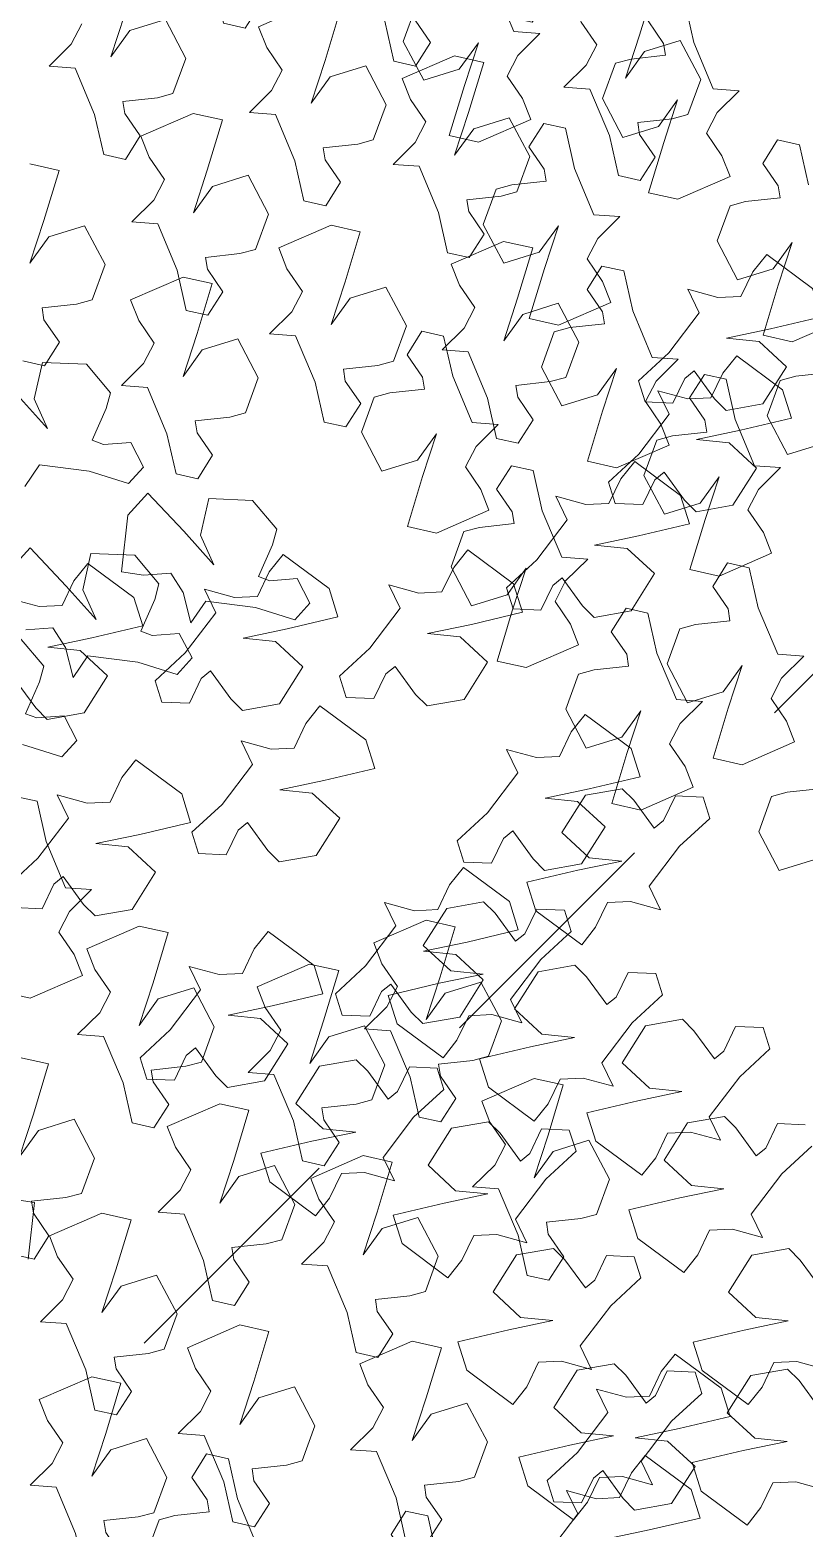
# Model space of a CAD drawing. Header units: metres. Extents: x 14 to 11050, y -346 to 476.
# Drawn here: x 211.704 to 212.095, y -217.295 to -216.539 of the extents above; entities that cross this region are included whole.
import ezdxf

# ---------------------------------------------------------------- set-up
doc = ezdxf.new("R2010")
doc.units = ezdxf.units.M
doc.linetypes.add('0', pattern=[0])
doc.linetypes.add('HIDDEN2', pattern=[0.1875, 0.125, -0.0625])
doc.layers.get('0').update_dxf_attribs({"color": 250, "linetype": '0', "lineweight": 20})
doc.layers.add('ARBOLES', color=86, linetype='Continuous', lineweight=0)
doc.layers.add('baños', color=140, linetype='Continuous', lineweight=0)
doc.layers.add('REVESTIMIENTO EXTERIOR', color=7, linetype='Continuous', lineweight=5, true_color=0xffdebd)
doc.layers.add('Techos 1', color=7, linetype='HIDDEN2', lineweight=9, true_color=0x42391a)
doc.styles.get("Standard").update_dxf_attribs({"font": 'arial.ttf', "height": 0.1875})

# ---------------------------------------------------------------- blocks, each defined once
blk = doc.blocks.new('PL BASE 2N NASAS 09')
at = {"layer": 'Techos 1'}
blk.add_line((160.04755, -26.11173), (163.94755, -22.21177), dxfattribs=at)
at = {"layer": 'baños', "linetype": 'Continuous', "flags": 8}
for tag, p in [('MODELNUMBER', (167.1329, -5.63062, 0)), ('TRADENAME', (167.1329, -5.63066, 0)), ('PRODUCT', (167.1329, -5.6307, 0)), ('MATERIAL', (167.1329, -5.63074, 0)), ('MODELNUMBER', (168.30765, -5.63062, 0)), ('TRADENAME', (168.30765, -5.63066, 0)), ('PRODUCT', (168.30765, -5.6307, 0)), ('MATERIAL', (168.30765, -5.63074, 0))]:
    blk.add_attdef(tag, p, '', height=0.0000254, rotation=180.00008, dxfattribs=at)
at = {"layer": 'baños', "linetype": 'Continuous'}
for tag, p, rotation in [('MODELNUMBER', (169.24282, -19.70647), 180.00008), ('TRADENAME', (169.24278, -19.70642), 180.00008), ('MATERIAL', (169.24301, -19.70634), 180.00008), ('PRODUCT', (169.243, -19.70638), 180.00008), ('MODELNUMBER', (169.95239, -19.70647), 179.99992), ('TRADENAME', (169.95239, -19.70642), 179.99992), ('MATERIAL', (169.95239, -19.70634), 179.99992), ('PRODUCT', (169.95239, -19.70638), 179.99992)]:
    blk.add_attdef(tag, p, '', height=0.0000254, rotation=rotation, dxfattribs=at)
blk = doc.blocks.new('TREES')
at = {"layer": 'ARBOLES', "color": 252, "true_color": 0x8da178}
for p, q in [((0.05074, 0.16779), (0.0432, 0.16738)), ((0.05533, 0.16326), (0.05074, 0.16779)), ((0.0432, 0.16738), (0.04237, 0.16102)), ((0.05486, 0.1605), (0.05533, 0.16326)), ((0.04514, 0.15615), (0.03947, 0.16139)), ((0.04237, 0.16102), (0.04514, 0.15615)), ((0.05297, 0.15485), (0.05486, 0.1605)), ((0.05497, 0.1543), (0.05297, 0.15485)), ((0.0596, 0.1551), (0.05497, 0.1543)), ((0.0622, 0.1511), (0.0596, 0.1551)), ((0.04215, 0.14586), (0.04432, 0.14978)), ((0.04432, 0.14978), (0.05296, 0.1495)), ((0.05296, 0.1495), (0.05988, 0.14804)), ((0.05988, 0.14804), (0.0622, 0.1511)), ((0.0814, 0.14715), (0.07386, 0.14674)), ((0.08599, 0.14262), (0.0814, 0.14715)), ((0.06337, 0.1467), (0.06028, 0.14261)), ((0.07013, 0.14075), (0.06337, 0.1467)), ((0.07386, 0.14674), (0.07304, 0.14037)), ((0.06028, 0.14261), (0.06008, 0.13278)), ((0.08553, 0.13986), (0.08599, 0.14262)), ((0.07581, 0.13551), (0.07013, 0.14075)), ((0.07304, 0.14037), (0.07581, 0.13551)), ((0.08364, 0.13421), (0.08553, 0.13986)), ((0.04409, 0.13543), (0.04099, 0.13135)), ((0.05085, 0.12948), (0.04409, 0.13543)), ((0.05458, 0.13547), (0.05376, 0.12911)), ((0.06212, 0.13588), (0.05458, 0.13547)), ((0.06671, 0.13135), (0.06212, 0.13588)), ((0.08564, 0.13366), (0.08364, 0.13421)), ((0.09027, 0.13446), (0.08564, 0.13366)), ((0.09286, 0.13046), (0.09027, 0.13446)), ((-0.10965, 0.13172), (-0.11306, 0.12498)), ((-0.10343, 0.13343), (-0.10965, 0.13172)), ((-0.10127, 0.13165), (-0.10343, 0.13343)), ((-0.09732, 0.12719), (-0.10127, 0.13165)), ((-0.09422, 0.13305), (-0.09584, 0.12864)), ((-0.08946, 0.1333), (-0.09422, 0.13305)), ((-0.08797, 0.12976), (-0.08946, 0.1333)), ((0.06008, 0.13278), (0.06392, 0.13257)), ((0.06392, 0.13257), (0.06855, 0.13337)), ((0.06855, 0.13337), (0.07099, 0.13024)), ((-0.0927, 0.1245), (-0.08797, 0.12976)), ((0.05652, 0.12424), (0.05085, 0.12948)), ((0.05376, 0.12911), (0.05652, 0.12424)), ((0.06624, 0.12859), (0.06671, 0.13135)), ((0.07099, 0.13024), (0.07282, 0.12521)), ((0.07282, 0.12521), (0.07499, 0.12914)), ((0.07499, 0.12914), (0.08363, 0.12886)), ((0.08363, 0.12886), (0.09055, 0.1274)), ((0.09055, 0.1274), (0.09286, 0.13046)), ((-0.09584, 0.12864), (-0.09732, 0.12719)), ((0.06436, 0.12294), (0.06624, 0.12859)), ((-0.11306, 0.12498), (-0.10796, 0.12109)), ((-0.09726, 0.11716), (-0.0927, 0.1245)), ((-0.10796, 0.12109), (-0.10236, 0.12105)), ((0.04463, 0.1213), (0.04926, 0.1221)), ((0.04926, 0.1221), (0.0517, 0.11897)), ((0.06636, 0.12239), (0.06436, 0.12294)), ((0.07098, 0.12319), (0.06636, 0.12239)), ((0.07358, 0.11919), (0.07098, 0.12319)), ((-0.10974, 0.11876), (-0.11827, 0.11588)), ((-0.10236, 0.12105), (-0.10974, 0.11876)), ((0.04831, 0.11538), (0.04372, 0.11991)), ((0.0517, 0.11897), (0.05354, 0.11394)), ((0.07126, 0.11613), (0.07358, 0.11919)), ((-0.09494, 0.11332), (-0.09726, 0.11716)), ((0.05354, 0.11394), (0.0557, 0.11787)), ((0.0557, 0.11787), (0.06434, 0.11759)), ((0.06434, 0.11759), (0.07126, 0.11613)), ((-0.11827, 0.11588), (-0.11628, 0.11116)), ((-0.10577, 0.10929), (-0.10414, 0.11369)), ((-0.10414, 0.11369), (-0.10021, 0.11425)), ((-0.10021, 0.11425), (-0.09494, 0.11332)), ((0.04784, 0.11263), (0.04831, 0.11538)), ((-0.12535, 0.11184), (-0.13157, 0.11013)), ((-0.12319, 0.11006), (-0.12535, 0.11184)), ((-0.11614, 0.11146), (-0.11776, 0.10705)), ((-0.11628, 0.11116), (-0.10787, 0.10607)), ((-0.11138, 0.11171), (-0.11614, 0.11146)), ((-0.10989, 0.10817), (-0.11138, 0.11171)), ((0.04596, 0.10697), (0.04784, 0.11263)), ((-0.13157, 0.11013), (-0.13498, 0.10339)), ((-0.11924, 0.1056), (-0.12319, 0.11006)), ((-0.10787, 0.10607), (-0.10577, 0.10929)), ((-0.11776, 0.10705), (-0.11924, 0.1056)), ((-0.11462, 0.10291), (-0.10989, 0.10817)), ((0.04795, 0.10642), (0.04596, 0.10697)), ((0.05258, 0.10722), (0.04795, 0.10642)), ((0.05518, 0.10322), (0.05258, 0.10722)), ((-0.13498, 0.10339), (-0.12988, 0.0995)), ((0.05286, 0.10017), (0.05518, 0.10322)), ((-0.11918, 0.09557), (-0.11462, 0.10291)), ((-0.11491, 0.10075), (-0.11833, 0.09402)), ((-0.10869, 0.10246), (-0.11491, 0.10075)), ((-0.10654, 0.10068), (-0.10869, 0.10246)), ((-0.10259, 0.09622), (-0.10654, 0.10068)), ((-0.09949, 0.10209), (-0.10111, 0.09768)), ((-0.09473, 0.10233), (-0.09949, 0.10209)), ((-0.09324, 0.0988), (-0.09473, 0.10233)), ((0.04594, 0.10162), (0.05286, 0.10017)), ((-0.12428, 0.09946), (-0.13166, 0.09717)), ((-0.12988, 0.0995), (-0.12428, 0.09946)), ((-0.09796, 0.09354), (-0.09324, 0.0988)), ((-0.13166, 0.09717), (-0.14019, 0.09429)), ((-0.11686, 0.09173), (-0.11918, 0.09557)), ((-0.10111, 0.09768), (-0.10259, 0.09622)), ((-0.14019, 0.09429), (-0.1382, 0.08957)), ((-0.11833, 0.09402), (-0.11323, 0.09013)), ((-0.10253, 0.08619), (-0.09796, 0.09354)), ((-0.09563, 0.09324), (-0.09905, 0.0865)), ((-0.08941, 0.09494), (-0.09563, 0.09324)), ((-0.08726, 0.09316), (-0.08941, 0.09494)), ((-0.0833, 0.0887), (-0.08726, 0.09316)), ((-0.08021, 0.09457), (-0.08183, 0.09016)), ((-0.07545, 0.09481), (-0.08021, 0.09457)), ((-0.07396, 0.09128), (-0.07545, 0.09481)), ((-0.12768, 0.0877), (-0.12606, 0.0921)), ((-0.12606, 0.0921), (-0.12213, 0.09266)), ((-0.12213, 0.09266), (-0.11686, 0.09173)), ((-0.08183, 0.09016), (-0.0833, 0.0887)), ((-0.07868, 0.08602), (-0.07396, 0.09128)), ((0.04934, 0.09217), (0.04553, 0.09265)), ((0.05154, 0.08545), (0.04934, 0.09217)), ((-0.1382, 0.08957), (-0.12979, 0.08448)), ((-0.12979, 0.08448), (-0.12768, 0.0877)), ((-0.11501, 0.08779), (-0.12354, 0.08492)), ((-0.10763, 0.09009), (-0.11501, 0.08779)), ((-0.11323, 0.09013), (-0.10763, 0.09009)), ((-0.10021, 0.08235), (-0.10253, 0.08619)), ((-0.09905, 0.0865), (-0.09394, 0.08261)), ((-0.08324, 0.07867), (-0.07868, 0.08602)), ((0.05561, 0.07782), (0.05154, 0.08545)), ((-0.14461, 0.08275), (-0.15083, 0.08104)), ((-0.14246, 0.08097), (-0.14461, 0.08275)), ((-0.13065, 0.08262), (-0.13541, 0.08237)), ((-0.12916, 0.07909), (-0.13065, 0.08262)), ((-0.12354, 0.08492), (-0.12155, 0.08019)), ((-0.11103, 0.07832), (-0.10941, 0.08273)), ((-0.10941, 0.08273), (-0.10548, 0.08328)), ((-0.10548, 0.08328), (-0.10021, 0.08235)), ((-0.08835, 0.08257), (-0.09572, 0.08028)), ((-0.09394, 0.08261), (-0.08835, 0.08257)), ((-0.15083, 0.08104), (-0.15425, 0.07431)), ((-0.13851, 0.07651), (-0.14246, 0.08097)), ((-0.13541, 0.08237), (-0.13703, 0.07796)), ((-0.12155, 0.08019), (-0.11314, 0.0751)), ((-0.09572, 0.08028), (-0.10426, 0.0774)), ((-0.13703, 0.07796), (-0.13851, 0.07651)), ((-0.13388, 0.07382), (-0.12916, 0.07909)), ((-0.11314, 0.0751), (-0.11103, 0.07832)), ((-0.10426, 0.0774), (-0.10227, 0.07267)), ((-0.08066, 0.07898), (-0.08688, 0.07727)), ((-0.08093, 0.07484), (-0.08324, 0.07867)), ((-0.07851, 0.0772), (-0.08066, 0.07898)), ((-0.07146, 0.0786), (-0.07308, 0.07419)), ((-0.0667, 0.07885), (-0.07146, 0.0786)), ((0.0601, 0.07791), (0.05561, 0.07782)), ((0.05666, 0.07381), (0.0601, 0.07791)), ((0.11789, 0.07807), (0.10928, 0.07333)), ((0.12298, 0.07743), (0.11789, 0.07807)), ((0.12121, 0.0686), (0.12298, 0.07743)), ((-0.09175, 0.0708), (-0.09013, 0.07521)), ((-0.08688, 0.07727), (-0.0903, 0.07054)), ((-0.09013, 0.07521), (-0.0862, 0.07576)), ((-0.0862, 0.07576), (-0.08093, 0.07484)), ((-0.07456, 0.07274), (-0.07851, 0.0772)), ((-0.06993, 0.07005), (-0.06521, 0.07532)), ((-0.15425, 0.07431), (-0.14915, 0.07041)), ((-0.13844, 0.06648), (-0.13388, 0.07382)), ((-0.12718, 0.07257), (-0.1306, 0.06584)), ((-0.12096, 0.07428), (-0.12718, 0.07257)), ((-0.11881, 0.0725), (-0.12096, 0.07428)), ((-0.11486, 0.06804), (-0.11881, 0.0725)), ((-0.11176, 0.0739), (-0.11338, 0.0695)), ((-0.107, 0.07415), (-0.11176, 0.0739)), ((-0.10551, 0.07062), (-0.107, 0.07415)), ((-0.10227, 0.07267), (-0.09385, 0.06758)), ((-0.07308, 0.07419), (-0.07456, 0.07274)), ((0.05517, 0.07013), (0.05666, 0.07381)), ((0.06883, 0.07244), (0.06021, 0.0677)), ((0.07391, 0.0718), (0.06883, 0.07244)), ((0.10928, 0.07333), (0.11102, 0.06989)), ((-0.14355, 0.07037), (-0.15093, 0.06808)), ((-0.14915, 0.07041), (-0.14355, 0.07037)), ((-0.11023, 0.06535), (-0.10551, 0.07062)), ((-0.09385, 0.06758), (-0.09175, 0.0708)), ((-0.0903, 0.07054), (-0.0852, 0.06664)), ((-0.07449, 0.06271), (-0.06993, 0.07005)), ((0.05818, 0.06652), (0.05517, 0.07013)), ((0.07214, 0.06297), (0.07391, 0.0718)), ((0.11102, 0.06989), (0.11402, 0.06628)), ((-0.15093, 0.06808), (-0.15946, 0.0652)), ((-0.11338, 0.0695), (-0.11486, 0.06804)), ((0.06021, 0.0677), (0.06195, 0.06427)), ((0.09863, 0.06869), (0.09001, 0.06395)), ((0.10372, 0.06805), (0.09863, 0.06869)), ((0.10194, 0.05922), (0.10372, 0.06805)), ((0.1195, 0.06106), (0.12121, 0.0686)), ((0.12826, 0.06836), (0.12234, 0.06589)), ((0.13238, 0.06204), (0.12826, 0.06836)), ((-0.15946, 0.0652), (-0.15747, 0.06048)), ((-0.13613, 0.06264), (-0.13844, 0.06648)), ((-0.1306, 0.06584), (-0.1255, 0.06194)), ((-0.1148, 0.05801), (-0.11023, 0.06535)), ((-0.0796, 0.0666), (-0.08697, 0.06431)), ((-0.0852, 0.06664), (-0.0796, 0.0666)), ((0.05991, 0.06309), (0.05818, 0.06652)), ((0.11402, 0.06628), (0.11254, 0.0626)), ((0.12234, 0.06589), (0.1195, 0.06106)), ((-0.14695, 0.05861), (-0.14533, 0.06302)), ((-0.14533, 0.06302), (-0.1414, 0.06357)), ((-0.1414, 0.06357), (-0.13613, 0.06264)), ((-0.1199, 0.0619), (-0.12728, 0.05961)), ((-0.1255, 0.06194), (-0.1199, 0.0619)), ((-0.08697, 0.06431), (-0.09551, 0.06143)), ((-0.07218, 0.05887), (-0.07449, 0.06271)), ((0.0513, 0.05835), (0.05991, 0.06309)), ((0.06195, 0.06427), (0.06496, 0.06066)), ((0.07044, 0.05544), (0.07214, 0.06297)), ((0.07919, 0.06274), (0.07327, 0.06027)), ((0.08332, 0.05641), (0.07919, 0.06274)), ((0.09001, 0.06395), (0.09175, 0.06052)), ((0.11254, 0.0626), (0.1091, 0.0585)), ((0.13075, 0.0558), (0.13238, 0.06204)), ((-0.15747, 0.06048), (-0.14906, 0.05539)), ((-0.12728, 0.05961), (-0.13581, 0.05674)), ((-0.09551, 0.06143), (-0.09352, 0.05671)), ((-0.083, 0.05484), (-0.08138, 0.05925)), ((-0.08138, 0.05925), (-0.07745, 0.0598)), ((-0.07745, 0.0598), (-0.07218, 0.05887)), ((0.06496, 0.06066), (0.06347, 0.05698)), ((0.07327, 0.06027), (0.07044, 0.05544)), ((0.09175, 0.06052), (0.09476, 0.05691)), ((-0.14906, 0.05539), (-0.14695, 0.05861)), ((-0.13581, 0.05674), (-0.13382, 0.05201)), ((-0.11248, 0.05417), (-0.1148, 0.05801)), ((-0.09352, 0.05671), (-0.08511, 0.05162)), ((-0.06751, 0.05739), (-0.07373, 0.05568)), ((-0.06536, 0.05561), (-0.06751, 0.05739)), ((0.04621, 0.05899), (0.0513, 0.05835)), ((0.06347, 0.05698), (0.06003, 0.05288)), ((0.09476, 0.05691), (0.09327, 0.05323)), ((0.10024, 0.05169), (0.10194, 0.05922)), ((0.109, 0.05899), (0.10307, 0.05652)), ((0.11312, 0.05266), (0.109, 0.05899)), ((0.1091, 0.0585), (0.11358, 0.05859)), ((0.11358, 0.05859), (0.11766, 0.05097)), ((-0.1233, 0.05014), (-0.12168, 0.05455)), ((-0.12168, 0.05455), (-0.11775, 0.0551)), ((-0.11775, 0.0551), (-0.11248, 0.05417)), ((-0.08511, 0.05162), (-0.083, 0.05484)), ((-0.07373, 0.05568), (-0.07715, 0.04895)), ((-0.0614, 0.05115), (-0.06536, 0.05561)), ((0.08168, 0.05017), (0.08332, 0.05641)), ((0.10307, 0.05652), (0.10024, 0.05169)), ((0.1223, 0.05363), (0.12814, 0.05482)), ((0.12814, 0.05482), (0.13075, 0.0558)), ((-0.13382, 0.05201), (-0.12541, 0.04692)), ((-0.11403, 0.05193), (-0.11745, 0.0452)), ((-0.10781, 0.05364), (-0.11403, 0.05193)), ((-0.10566, 0.05186), (-0.10781, 0.05364)), ((-0.1017, 0.0474), (-0.10566, 0.05186)), ((-0.09861, 0.05326), (-0.10023, 0.04885)), ((-0.09385, 0.05351), (-0.09861, 0.05326)), ((-0.09236, 0.04998), (-0.09385, 0.05351)), ((0.06003, 0.05288), (0.06451, 0.05297)), ((0.06451, 0.05297), (0.06859, 0.04534)), ((0.09327, 0.05323), (0.08983, 0.04913)), ((0.11149, 0.04642), (0.11312, 0.05266)), ((0.12282, 0.05162), (0.1223, 0.05363)), ((0.12583, 0.04801), (0.12282, 0.05162)), ((0.13893, 0.05273), (0.13031, 0.04799)), ((0.14402, 0.05209), (0.13893, 0.05273)), ((0.14224, 0.04326), (0.14402, 0.05209)), ((-0.12541, 0.04692), (-0.1233, 0.05014)), ((-0.09708, 0.04471), (-0.09236, 0.04998)), ((-0.07715, 0.04895), (-0.07204, 0.04505)), ((0.07323, 0.048), (0.07907, 0.0492)), ((0.07907, 0.0492), (0.08168, 0.05017)), ((0.08983, 0.04913), (0.09431, 0.04922)), ((0.09431, 0.04922), (0.09839, 0.04159)), ((0.11766, 0.05097), (0.11986, 0.04424)), ((-0.10023, 0.04885), (-0.1017, 0.0474)), ((0.05551, 0.04739), (0.05043, 0.04803)), ((0.05374, 0.03856), (0.05551, 0.04739)), ((0.07375, 0.046), (0.07323, 0.048)), ((0.10887, 0.04545), (0.11149, 0.04642)), ((0.12366, 0.04377), (0.12583, 0.04801)), ((0.13031, 0.04799), (0.13205, 0.04455)), ((-0.11745, 0.0452), (-0.11235, 0.0413)), ((-0.10164, 0.03737), (-0.09708, 0.04471)), ((-0.06645, 0.04501), (-0.07382, 0.04272)), ((-0.07204, 0.04505), (-0.06645, 0.04501)), ((0.06859, 0.04534), (0.07079, 0.03862)), ((0.07676, 0.04239), (0.07375, 0.046)), ((0.10303, 0.04425), (0.10887, 0.04545)), ((0.10355, 0.04225), (0.10303, 0.04425)), ((0.11986, 0.04424), (0.12366, 0.04377)), ((0.13205, 0.04455), (0.13506, 0.04094)), ((-0.10675, 0.04126), (-0.11412, 0.03897)), ((-0.11235, 0.0413), (-0.10675, 0.04126)), ((-0.07382, 0.04272), (-0.08236, 0.03984)), ((0.07459, 0.03814), (0.07676, 0.04239)), ((0.08548, 0.04333), (0.07686, 0.03859)), ((0.09057, 0.04269), (0.08548, 0.04333)), ((0.08879, 0.03386), (0.09057, 0.04269)), ((0.09839, 0.04159), (0.10059, 0.03487)), ((0.10656, 0.03864), (0.10355, 0.04225)), ((0.14054, 0.03572), (0.14224, 0.04326)), ((0.1493, 0.04302), (0.14337, 0.04055)), ((0.15342, 0.0367), (0.1493, 0.04302)), ((-0.11412, 0.03897), (-0.12266, 0.03609)), ((-0.08236, 0.03984), (-0.08037, 0.03512)), ((0.10439, 0.03439), (0.10656, 0.03864)), ((0.13506, 0.04094), (0.13357, 0.03726)), ((0.14337, 0.04055), (0.14054, 0.03572)), ((-0.12266, 0.03609), (-0.12067, 0.03137)), ((-0.09933, 0.03353), (-0.10164, 0.03737)), ((-0.06576, 0.03674), (-0.07198, 0.03504)), ((-0.06985, 0.03325), (-0.06823, 0.03766)), ((-0.06823, 0.03766), (-0.0643, 0.03821)), ((-0.06361, 0.03497), (-0.06576, 0.03674)), ((-0.0643, 0.03821), (-0.05903, 0.03728)), ((0.04656, 0.03625), (0.04507, 0.03257)), ((0.05203, 0.03103), (0.05374, 0.03856)), ((0.06079, 0.03833), (0.05487, 0.03585)), ((0.06491, 0.032), (0.06079, 0.03833)), ((0.07079, 0.03862), (0.07459, 0.03814)), ((0.07686, 0.03859), (0.0786, 0.03516)), ((0.1109, 0.03676), (0.10228, 0.03202)), ((0.11598, 0.03612), (0.1109, 0.03676)), ((0.11421, 0.02729), (0.11598, 0.03612)), ((0.13357, 0.03726), (0.13013, 0.03316)), ((0.15179, 0.03046), (0.15342, 0.0367)), ((-0.11015, 0.0295), (-0.10853, 0.03391)), ((-0.10853, 0.03391), (-0.1046, 0.03446)), ((-0.1046, 0.03446), (-0.09933, 0.03353)), ((-0.09554, 0.03487), (-0.10176, 0.03316)), ((-0.09339, 0.03309), (-0.09554, 0.03487)), ((-0.08634, 0.03449), (-0.08796, 0.03009)), ((-0.08158, 0.03474), (-0.08634, 0.03449)), ((-0.08009, 0.03121), (-0.08158, 0.03474)), ((-0.08037, 0.03512), (-0.07195, 0.03003)), ((-0.07198, 0.03504), (-0.0754, 0.0283)), ((-0.05965, 0.03051), (-0.06361, 0.03497)), ((0.05487, 0.03585), (0.05203, 0.03103)), ((0.0786, 0.03516), (0.08161, 0.03155)), ((0.08709, 0.02633), (0.08879, 0.03386)), ((0.09584, 0.03363), (0.08992, 0.03116)), ((0.09997, 0.0273), (0.09584, 0.03363)), ((0.10059, 0.03487), (0.10439, 0.03439)), ((-0.12067, 0.03137), (-0.11226, 0.02628)), ((-0.10176, 0.03316), (-0.10518, 0.02643)), ((-0.08944, 0.02863), (-0.09339, 0.03309)), ((-0.08481, 0.02594), (-0.08009, 0.03121)), ((-0.07195, 0.03003), (-0.06985, 0.03325)), ((0.04507, 0.03257), (0.04163, 0.02847)), ((0.06328, 0.02576), (0.06491, 0.032)), ((0.08161, 0.03155), (0.08012, 0.02787)), ((0.08992, 0.03116), (0.08709, 0.02633)), ((0.10228, 0.03202), (0.10402, 0.02859)), ((0.13013, 0.03316), (0.13461, 0.03325)), ((0.13461, 0.03325), (0.13869, 0.02563)), ((-0.11226, 0.02628), (-0.11015, 0.0295)), ((-0.08796, 0.03009), (-0.08944, 0.02863)), ((0.04163, 0.02847), (0.04611, 0.02855)), ((0.04611, 0.02855), (0.05019, 0.02093)), ((0.10402, 0.02859), (0.10703, 0.02498)), ((0.14333, 0.02829), (0.14917, 0.02948)), ((0.14917, 0.02948), (0.15179, 0.03046)), ((-0.10518, 0.02643), (-0.10008, 0.02253)), ((-0.08938, 0.0186), (-0.08481, 0.02594)), ((-0.0754, 0.0283), (-0.07029, 0.02441)), ((0.06067, 0.02478), (0.06328, 0.02576)), ((0.08012, 0.02787), (0.07668, 0.02377)), ((0.09833, 0.02106), (0.09997, 0.0273)), ((0.1125, 0.01976), (0.11421, 0.02729)), ((0.12126, 0.02706), (0.11534, 0.02459)), ((0.12538, 0.02073), (0.12126, 0.02706)), ((0.14385, 0.02628), (0.14333, 0.02829)), ((0.14686, 0.02267), (0.14385, 0.02628)), ((-0.0647, 0.02437), (-0.07207, 0.02208)), ((-0.07029, 0.02441), (-0.0647, 0.02437)), ((0.05483, 0.02359), (0.06067, 0.02478)), ((0.05535, 0.02159), (0.05483, 0.02359)), ((0.07668, 0.02377), (0.08116, 0.02386)), ((0.08116, 0.02386), (0.08524, 0.01623)), ((0.10703, 0.02498), (0.10554, 0.0213)), ((0.11534, 0.02459), (0.1125, 0.01976)), ((0.13869, 0.02563), (0.14089, 0.0189)), ((-0.09448, 0.0225), (-0.10186, 0.0202)), ((-0.10008, 0.02253), (-0.09448, 0.0225)), ((-0.07207, 0.02208), (-0.08061, 0.0192)), ((0.05019, 0.02093), (0.05239, 0.01421)), ((0.05836, 0.01798), (0.05535, 0.02159)), ((0.06708, 0.02269), (0.05846, 0.01795)), ((0.07217, 0.02205), (0.06708, 0.02269)), ((0.07039, 0.01322), (0.07217, 0.02205)), ((0.09572, 0.02009), (0.09833, 0.02106)), ((0.10554, 0.0213), (0.1021, 0.0172)), ((0.12375, 0.01449), (0.12538, 0.02073)), ((0.14469, 0.01843), (0.14686, 0.02267)), ((-0.10186, 0.0202), (-0.11039, 0.01733)), ((-0.08706, 0.01476), (-0.08938, 0.0186)), ((-0.08061, 0.0192), (-0.07862, 0.01447)), ((0.08988, 0.01889), (0.09572, 0.02009)), ((0.0904, 0.01689), (0.08988, 0.01889)), ((0.14089, 0.0189), (0.14469, 0.01843)), ((-0.11039, 0.01733), (-0.1084, 0.0126)), ((-0.09626, 0.01514), (-0.09233, 0.01569)), ((-0.09233, 0.01569), (-0.08706, 0.01476)), ((-0.0681, 0.01261), (-0.06648, 0.01701)), ((-0.06648, 0.01701), (-0.06255, 0.01757)), ((-0.06255, 0.01757), (-0.05728, 0.01664)), ((0.05619, 0.01373), (0.05836, 0.01798)), ((0.05846, 0.01795), (0.0602, 0.01452)), ((0.08524, 0.01623), (0.08744, 0.00951)), ((0.09341, 0.01328), (0.0904, 0.01689)), ((0.1021, 0.0172), (0.10658, 0.01729)), ((0.10658, 0.01729), (0.11066, 0.00966)), ((-0.09788, 0.01073), (-0.09626, 0.01514)), ((-0.07862, 0.01447), (-0.07021, 0.00938)), ((0.05239, 0.01421), (0.05619, 0.01373)), ((0.0602, 0.01452), (0.06321, 0.01091)), ((0.06869, 0.00569), (0.07039, 0.01322)), ((0.07744, 0.01299), (0.07152, 0.01052)), ((0.08157, 0.00666), (0.07744, 0.01299)), ((0.09124, 0.00903), (0.09341, 0.01328)), ((0.1153, 0.01232), (0.12114, 0.01352)), ((0.12114, 0.01352), (0.12375, 0.01449)), ((-0.16389, 0.01286), (-0.16606, 0.00861)), ((-0.16009, 0.01238), (-0.16389, 0.01286)), ((-0.15789, 0.00566), (-0.16009, 0.01238)), ((-0.1084, 0.0126), (-0.09999, 0.00751)), ((-0.09999, 0.00751), (-0.09788, 0.01073)), ((-0.07021, 0.00938), (-0.0681, 0.01261)), ((0.045, 0.01078), (0.03991, 0.01142)), ((0.04322, 0.00195), (0.045, 0.01078)), ((0.06321, 0.01091), (0.06172, 0.00723)), ((0.07152, 0.01052), (0.06869, 0.00569)), ((0.11582, 0.01032), (0.1153, 0.01232)), ((0.11883, 0.00671), (0.11582, 0.01032)), ((-0.16606, 0.00861), (-0.16305, 0.005)), ((0.08744, 0.00951), (0.09124, 0.00903)), ((0.11066, 0.00966), (0.11286, 0.00294)), ((0.16753, 0.00781), (0.16542, 0.00459)), ((0.17594, 0.00272), (0.16753, 0.00781)), ((-0.15381, -0.00196), (-0.15789, 0.00566)), ((-0.12884, 0.00629), (-0.13101, 0.00204)), ((-0.12504, 0.00581), (-0.12884, 0.00629)), ((-0.12284, -0.00091), (-0.12504, 0.00581)), ((0.06172, 0.00723), (0.05828, 0.00313)), ((0.07993, 0.00042), (0.08157, 0.00666)), ((0.09249, 0.00578), (0.08388, 0.00104)), ((0.09758, 0.00514), (0.09249, 0.00578)), ((0.12228, 0.00578), (0.11366, 0.00104)), ((0.11666, 0.00246), (0.11883, 0.00671)), ((0.12737, 0.00514), (0.12228, 0.00578)), ((-0.16253, 0.003), (-0.16837, 0.0018)), ((-0.16305, 0.005), (-0.16253, 0.003)), ((0.05828, 0.00313), (0.06276, 0.00321)), ((0.06276, 0.00321), (0.06684, -0.00441)), ((0.09581, -0.00369), (0.09758, 0.00514)), ((0.11286, 0.00294), (0.11666, 0.00246)), ((0.12559, -0.00369), (0.12737, 0.00514)), ((0.16542, 0.00459), (0.1638, 0.00018)), ((0.17793, -0.00201), (0.17594, 0.00272)), ((-0.17098, 0.00083), (-0.17261, -0.00541)), ((-0.16837, 0.0018), (-0.17098, 0.00083)), ((-0.13101, 0.00204), (-0.128, -0.00157)), ((0.04152, -0.00558), (0.04322, 0.00195)), ((0.05027, 0.00172), (0.04435, -0.00075)), ((0.0544, -0.00461), (0.05027, 0.00172)), ((0.07732, -0.00055), (0.07993, 0.00042)), ((0.08388, 0.00104), (0.08562, -0.0024)), ((0.11366, 0.00104), (0.1154, -0.0024)), ((0.1546, 0.00056), (0.15691, -0.00328)), ((0.15987, -0.00037), (0.1546, 0.00056)), ((0.1638, 0.00018), (0.15987, -0.00037)), ((-0.14933, -0.00188), (-0.15381, -0.00196)), ((-0.15277, -0.00598), (-0.14933, -0.00188)), ((-0.128, -0.00157), (-0.12748, -0.00357)), ((-0.11876, -0.00854), (-0.12284, -0.00091)), ((0.04435, -0.00075), (0.04152, -0.00558)), ((0.07148, -0.00175), (0.07732, -0.00055)), ((0.072, -0.00375), (0.07148, -0.00175)), ((0.08562, -0.0024), (0.08862, -0.00601)), ((0.1154, -0.0024), (0.11841, -0.00601)), ((0.16939, -0.00488), (0.17793, -0.00201)), ((-0.16257, -0.00927), (-0.15973, -0.00444)), ((-0.15973, -0.00444), (-0.16144, -0.01197)), ((-0.13332, -0.00477), (-0.13593, -0.00574)), ((-0.12748, -0.00357), (-0.13332, -0.00477)), ((0.05277, -0.01085), (0.0544, -0.00461)), ((0.06684, -0.00441), (0.06904, -0.01113)), ((0.07501, -0.00736), (0.072, -0.00375)), ((0.0941, -0.01123), (0.09581, -0.00369)), ((0.10286, -0.00393), (0.09694, -0.0064)), ((0.10698, -0.01025), (0.10286, -0.00393)), ((0.12389, -0.01123), (0.12559, -0.00369)), ((0.13264, -0.00393), (0.12672, -0.0064)), ((0.13677, -0.01025), (0.13264, -0.00393)), ((0.15691, -0.00328), (0.15235, -0.01062)), ((0.16202, -0.00717), (0.16939, -0.00488)), ((-0.17261, -0.00541), (-0.16849, -0.01174)), ((-0.15426, -0.00966), (-0.15277, -0.00598)), ((-0.13593, -0.00574), (-0.13756, -0.01198)), ((0.06796, -0.00547), (0.05935, -0.01021)), ((0.07305, -0.00611), (0.06796, -0.00547)), ((0.07127, -0.01494), (0.07305, -0.00611)), ((0.07284, -0.01161), (0.07501, -0.00736)), ((0.08862, -0.00601), (0.08714, -0.00969)), ((0.09694, -0.0064), (0.0941, -0.01123)), ((0.11841, -0.00601), (0.11692, -0.00969)), ((0.12672, -0.0064), (0.12389, -0.01123)), ((0.16762, -0.00721), (0.16202, -0.00717)), ((0.17272, -0.01111), (0.16762, -0.00721)), ((-0.16849, -0.01174), (-0.16257, -0.00927)), ((-0.15125, -0.01327), (-0.15426, -0.00966)), ((-0.11428, -0.00845), (-0.11876, -0.00854)), ((-0.11772, -0.01255), (-0.11428, -0.00845)), ((0.05935, -0.01021), (0.06108, -0.01365)), ((0.08714, -0.00969), (0.0837, -0.01379)), ((0.10535, -0.01649), (0.10698, -0.01025)), ((0.11692, -0.00969), (0.11348, -0.01379)), ((0.13514, -0.01649), (0.13677, -0.01025)), ((0.16403, -0.01003), (0.16192, -0.01325)), ((0.17244, -0.01512), (0.16403, -0.01003)), ((-0.16144, -0.01197), (-0.16321, -0.0208)), ((-0.13756, -0.01198), (-0.13344, -0.01831)), ((-0.12752, -0.01584), (-0.12468, -0.01101)), ((-0.12468, -0.01101), (-0.12639, -0.01854)), ((-0.1192, -0.01623), (-0.11772, -0.01255)), ((0.04431, -0.01302), (0.05015, -0.01182)), ((0.05015, -0.01182), (0.05277, -0.01085)), ((0.06904, -0.01113), (0.07284, -0.01161)), ((0.15235, -0.01062), (0.14763, -0.01589)), ((0.1693, -0.01784), (0.17272, -0.01111)), ((-0.14951, -0.0167), (-0.15125, -0.01327)), ((0.04483, -0.01502), (0.04431, -0.01302)), ((0.04784, -0.01863), (0.04483, -0.01502)), ((0.06108, -0.01365), (0.06409, -0.01725)), ((0.06957, -0.02248), (0.07127, -0.01494)), ((0.07833, -0.01517), (0.0724, -0.01765)), ((0.08245, -0.0215), (0.07833, -0.01517)), ((0.0837, -0.01379), (0.08818, -0.0137)), ((0.08818, -0.0137), (0.09226, -0.02132)), ((0.11348, -0.01379), (0.11796, -0.0137)), ((0.11796, -0.0137), (0.12204, -0.02132)), ((0.15388, -0.01917), (0.1555, -0.01477)), ((0.1555, -0.01477), (0.15698, -0.01331)), ((0.15698, -0.01331), (0.16093, -0.01777)), ((0.16192, -0.01325), (0.1603, -0.01766)), ((0.17443, -0.01985), (0.17244, -0.01512)), ((-0.15813, -0.02144), (-0.14951, -0.0167)), ((-0.14724, -0.01718), (-0.14941, -0.02142)), ((-0.14344, -0.01766), (-0.14724, -0.01718)), ((-0.14124, -0.02438), (-0.14344, -0.01766)), ((-0.13344, -0.01831), (-0.12752, -0.01584)), ((-0.1162, -0.01984), (-0.1192, -0.01623)), ((-0.10692, -0.01625), (-0.10909, -0.0205)), ((-0.10312, -0.01673), (-0.10692, -0.01625)), ((-0.10092, -0.02345), (-0.10312, -0.01673)), ((0.06409, -0.01725), (0.0626, -0.02093)), ((0.0724, -0.01765), (0.06957, -0.02248)), ((0.0969, -0.01866), (0.10274, -0.01747)), ((0.10274, -0.01747), (0.10535, -0.01649)), ((0.12668, -0.01866), (0.13252, -0.01747)), ((0.13252, -0.01747), (0.13514, -0.01649)), ((0.14763, -0.01589), (0.14912, -0.01942)), ((0.1511, -0.01728), (0.15341, -0.02112)), ((0.15637, -0.01821), (0.1511, -0.01728)), ((0.1603, -0.01766), (0.15637, -0.01821)), ((0.16093, -0.01777), (0.16308, -0.01955)), ((0.16308, -0.01955), (0.1693, -0.01784)), ((-0.12639, -0.01854), (-0.12816, -0.02737)), ((-0.11446, -0.02327), (-0.1162, -0.01984)), ((-0.10909, -0.0205), (-0.10608, -0.02411)), ((0.04567, -0.02288), (0.04784, -0.01863)), ((0.09742, -0.02067), (0.0969, -0.01866)), ((0.1272, -0.02067), (0.12668, -0.01866)), ((0.14912, -0.01942), (0.15388, -0.01917)), ((0.1659, -0.02272), (0.17443, -0.01985)), ((-0.16321, -0.0208), (-0.15813, -0.02144)), ((-0.14941, -0.02142), (-0.1464, -0.02503)), ((0.04187, -0.0224), (0.04567, -0.02288)), ((0.0626, -0.02093), (0.05916, -0.02504)), ((0.08082, -0.02774), (0.08245, -0.0215)), ((0.09226, -0.02132), (0.09446, -0.02804)), ((0.10043, -0.02428), (0.09742, -0.02067)), ((0.12204, -0.02132), (0.12424, -0.02804)), ((0.13021, -0.02428), (0.1272, -0.02067)), ((0.15341, -0.02112), (0.14885, -0.02846)), ((0.15852, -0.02502), (0.1659, -0.02272)), ((-0.1464, -0.02503), (-0.14588, -0.02704)), ((-0.13716, -0.032), (-0.14124, -0.02438)), ((-0.12307, -0.02801), (-0.11446, -0.02327)), ((-0.10608, -0.02411), (-0.10556, -0.02611)), ((0.05916, -0.02504), (0.06364, -0.02495)), ((0.06364, -0.02495), (0.06772, -0.03257)), ((0.09826, -0.02852), (0.10043, -0.02428)), ((0.12804, -0.02852), (0.13021, -0.02428)), ((0.16412, -0.02505), (0.15852, -0.02502)), ((0.16922, -0.02895), (0.16412, -0.02505)), ((-0.15172, -0.02823), (-0.15433, -0.02921)), ((-0.14588, -0.02704), (-0.15172, -0.02823)), ((-0.12816, -0.02737), (-0.12307, -0.02801)), ((-0.11401, -0.02828), (-0.11564, -0.03452)), ((-0.1114, -0.0273), (-0.11401, -0.02828)), ((-0.10556, -0.02611), (-0.1114, -0.0273)), ((0.0782, -0.02872), (0.08082, -0.02774)), ((0.09446, -0.02804), (0.09826, -0.02852)), ((0.12424, -0.02804), (0.12804, -0.02852)), ((-0.15433, -0.02921), (-0.15596, -0.03545)), ((0.07236, -0.02991), (0.0782, -0.02872)), ((0.07288, -0.03192), (0.07236, -0.02991)), ((0.14885, -0.02846), (0.14413, -0.03373)), ((0.14826, -0.02975), (0.14615, -0.03297)), ((0.15667, -0.03484), (0.14826, -0.02975)), ((0.1658, -0.03568), (0.16922, -0.02895)), ((-0.13268, -0.03191), (-0.13716, -0.032)), ((-0.13612, -0.03601), (-0.13268, -0.03191)), ((0.06772, -0.03257), (0.06992, -0.03929)), ((0.07589, -0.03552), (0.07288, -0.03192)), ((0.14615, -0.03297), (0.14453, -0.03737)), ((0.15038, -0.03701), (0.152, -0.03261)), ((0.152, -0.03261), (0.15348, -0.03115)), ((0.15348, -0.03115), (0.15743, -0.03561)), ((-0.15596, -0.03545), (-0.15184, -0.04177)), ((-0.14592, -0.0393), (-0.14308, -0.03447)), ((-0.14308, -0.03447), (-0.14479, -0.04201)), ((-0.1376, -0.03969), (-0.13612, -0.03601)), ((-0.11564, -0.03452), (-0.11152, -0.04085)), ((-0.1056, -0.03838), (-0.10276, -0.03355)), ((-0.10276, -0.03355), (-0.10447, -0.04108)), ((0.07372, -0.03977), (0.07589, -0.03552)), ((0.14413, -0.03373), (0.14562, -0.03726)), ((0.15866, -0.03956), (0.15667, -0.03484)), ((0.15743, -0.03561), (0.15958, -0.03739)), ((0.15958, -0.03739), (0.1658, -0.03568)), ((-0.11152, -0.04085), (-0.1056, -0.03838)), ((0.13533, -0.037), (0.13765, -0.04084)), ((0.1406, -0.03793), (0.13533, -0.037)), ((0.14453, -0.03737), (0.1406, -0.03793)), ((0.14562, -0.03726), (0.15038, -0.03701)), ((-0.15184, -0.04177), (-0.14592, -0.0393)), ((-0.1346, -0.0433), (-0.1376, -0.03969)), ((-0.13497, -0.04066), (-0.13714, -0.04491)), ((-0.13117, -0.04114), (-0.13497, -0.04066)), ((-0.12897, -0.04786), (-0.13117, -0.04114)), ((-0.10447, -0.04108), (-0.10624, -0.04991)), ((0.06992, -0.03929), (0.07372, -0.03977)), ((0.13765, -0.04084), (0.13308, -0.04818)), ((0.15013, -0.04244), (0.15866, -0.03956)), ((-0.14479, -0.04201), (-0.14656, -0.05084)), ((-0.13286, -0.04674), (-0.1346, -0.0433)), ((0.14275, -0.04473), (0.15013, -0.04244)), ((-0.13714, -0.04491), (-0.13413, -0.04852)), ((-0.10116, -0.05055), (-0.09254, -0.04581)), ((0.14835, -0.04477), (0.14275, -0.04473)), ((0.15345, -0.04866), (0.14835, -0.04477)), ((-0.14147, -0.05148), (-0.13286, -0.04674)), ((-0.13413, -0.04852), (-0.13361, -0.05052)), ((-0.12489, -0.05549), (-0.12897, -0.04786)), ((0.12109, -0.04759), (0.11899, -0.05081)), ((0.1295, -0.05268), (0.12109, -0.04759)), ((0.13308, -0.04818), (0.12836, -0.05344)), ((0.15004, -0.0554), (0.15345, -0.04866)), ((-0.14656, -0.05084), (-0.14147, -0.05148)), ((-0.13361, -0.05052), (-0.13945, -0.05172)), ((-0.10624, -0.04991), (-0.10116, -0.05055)), ((0.08956, -0.05134), (0.08745, -0.05456)), ((0.09797, -0.05643), (0.08956, -0.05134)), ((0.11899, -0.05081), (0.11737, -0.05521)), ((0.13623, -0.05232), (0.13771, -0.05087)), ((0.13771, -0.05087), (0.14166, -0.05533)), ((-0.14207, -0.05269), (-0.1437, -0.05893)), ((-0.13945, -0.05172), (-0.14207, -0.05269)), ((0.12836, -0.05344), (0.12985, -0.05698)), ((0.1315, -0.0574), (0.1295, -0.05268)), ((0.13461, -0.05673), (0.13623, -0.05232)), ((-0.16476, -0.05473), (-0.16692, -0.05898)), ((-0.16095, -0.05521), (-0.16476, -0.05473)), ((-0.15875, -0.06193), (-0.16095, -0.05521)), ((-0.12041, -0.0554), (-0.12489, -0.05549)), ((-0.12385, -0.0595), (-0.12041, -0.0554)), ((-0.10001, -0.05641), (-0.10263, -0.05739)), ((-0.09417, -0.05522), (-0.10001, -0.05641)), ((0.05626, -0.05603), (0.05415, -0.05925)), ((0.06467, -0.06112), (0.05626, -0.05603)), ((0.08745, -0.05456), (0.08583, -0.05896)), ((0.09996, -0.06115), (0.09797, -0.05643)), ((0.10816, -0.05484), (0.11048, -0.05868)), ((0.11343, -0.05577), (0.10816, -0.05484)), ((0.11737, -0.05521), (0.11343, -0.05577)), ((0.14166, -0.05533), (0.14381, -0.05711)), ((0.14381, -0.05711), (0.15004, -0.0554)), ((-0.16692, -0.05898), (-0.16391, -0.06259)), ((-0.1437, -0.05893), (-0.13957, -0.06526)), ((-0.13365, -0.06279), (-0.13082, -0.05796)), ((-0.13082, -0.05796), (-0.13252, -0.06549)), ((-0.11569, -0.05756), (-0.11785, -0.0618)), ((-0.11188, -0.05803), (-0.11569, -0.05756)), ((-0.10968, -0.06476), (-0.11188, -0.05803)), ((-0.10263, -0.05739), (-0.10426, -0.06363)), ((0.07663, -0.05859), (0.07895, -0.06243)), ((0.0819, -0.05952), (0.07663, -0.05859)), ((0.08583, -0.05896), (0.0819, -0.05952)), ((0.11048, -0.05868), (0.10592, -0.06602)), ((0.12296, -0.06028), (0.1315, -0.0574)), ((0.12985, -0.05698), (0.13461, -0.05673)), ((-0.12534, -0.06318), (-0.12385, -0.0595)), ((-0.11785, -0.0618), (-0.11485, -0.06541)), ((0.05415, -0.05925), (0.05253, -0.06366)), ((0.06666, -0.06585), (0.06467, -0.06112)), ((0.09143, -0.06403), (0.09996, -0.06115)), ((0.11558, -0.06257), (0.12296, -0.06028)), ((-0.16391, -0.06259), (-0.16339, -0.06459)), ((-0.15468, -0.06956), (-0.15875, -0.06193)), ((-0.13957, -0.06526), (-0.13365, -0.06279)), ((-0.12233, -0.06679), (-0.12534, -0.06318)), ((-0.10426, -0.06363), (-0.10014, -0.06996)), ((0.0486, -0.06421), (0.04333, -0.06329)), ((0.05253, -0.06366), (0.0486, -0.06421)), ((0.07895, -0.06243), (0.07438, -0.06977)), ((0.08405, -0.06632), (0.09143, -0.06403)), ((0.12118, -0.06261), (0.11558, -0.06257)), ((0.12628, -0.06651), (0.12118, -0.06261)), ((-0.17185, -0.06676), (-0.17348, -0.073)), ((-0.16923, -0.06579), (-0.17185, -0.06676)), ((-0.16339, -0.06459), (-0.16923, -0.06579)), ((-0.13252, -0.06549), (-0.1343, -0.07432)), ((-0.12059, -0.07022), (-0.12233, -0.06679)), ((-0.11485, -0.06541), (-0.11432, -0.06742)), ((-0.10561, -0.07238), (-0.10968, -0.06476)), ((0.05813, -0.06873), (0.06666, -0.06585)), ((0.08965, -0.06636), (0.08405, -0.06632)), ((0.09475, -0.07025), (0.08965, -0.06636)), ((0.10592, -0.06602), (0.10119, -0.07129)), ((0.12287, -0.07324), (0.12628, -0.06651)), ((-0.15019, -0.06947), (-0.15468, -0.06956)), ((-0.15363, -0.07357), (-0.15019, -0.06947)), ((-0.12016, -0.06861), (-0.12278, -0.06958)), ((-0.11432, -0.06742), (-0.12016, -0.06861)), ((-0.10014, -0.06996), (-0.09421, -0.06748)), ((0.05075, -0.07102), (0.05813, -0.06873)), ((0.10906, -0.07016), (0.11054, -0.06871)), ((0.11054, -0.06871), (0.11449, -0.07317)), ((-0.16343, -0.07686), (-0.1606, -0.07203)), ((-0.1606, -0.07203), (-0.1623, -0.07956)), ((-0.12921, -0.07496), (-0.12059, -0.07022)), ((-0.12278, -0.06958), (-0.12441, -0.07583)), ((0.05635, -0.07106), (0.05075, -0.07102)), ((0.06145, -0.07495), (0.05635, -0.07106)), ((0.07438, -0.06977), (0.06966, -0.07503)), ((0.09133, -0.07699), (0.09475, -0.07025)), ((0.10119, -0.07129), (0.10268, -0.07482)), ((0.10744, -0.07457), (0.10906, -0.07016)), ((-0.17348, -0.073), (-0.16936, -0.07933)), ((-0.15512, -0.07725), (-0.15363, -0.07357)), ((-0.1343, -0.07432), (-0.12921, -0.07496)), ((-0.10113, -0.07229), (-0.10561, -0.07238)), ((-0.10456, -0.07639), (-0.10113, -0.07229)), ((0.07591, -0.07832), (0.07753, -0.07391)), ((0.07753, -0.07391), (0.07901, -0.07246)), ((0.07901, -0.07246), (0.08296, -0.07692)), ((0.10268, -0.07482), (0.10744, -0.07457)), ((0.11449, -0.07317), (0.11665, -0.07495)), ((0.11665, -0.07495), (0.12287, -0.07324)), ((0.14388, -0.07387), (0.14177, -0.07709)), ((0.15229, -0.07896), (0.14388, -0.07387)), ((-0.16936, -0.07933), (-0.16343, -0.07686)), ((-0.15211, -0.08086), (-0.15512, -0.07725)), ((-0.14724, -0.07632), (-0.14941, -0.08057)), ((-0.14344, -0.0768), (-0.14724, -0.07632)), ((-0.14124, -0.08352), (-0.14344, -0.0768)), ((-0.12441, -0.07583), (-0.12029, -0.08215)), ((-0.11436, -0.07968), (-0.11153, -0.07485)), ((-0.11153, -0.07485), (-0.11324, -0.08239)), ((-0.10605, -0.08007), (-0.10456, -0.07639)), ((0.04571, -0.07715), (0.04966, -0.08161)), ((0.05803, -0.08168), (0.06145, -0.07495)), ((0.06966, -0.07503), (0.07115, -0.07857)), ((0.08296, -0.07692), (0.08511, -0.0787)), ((0.08511, -0.0787), (0.09133, -0.07699)), ((0.09831, -0.0767), (0.0962, -0.07992)), ((0.10672, -0.08178), (0.09831, -0.0767)), ((0.14177, -0.07709), (0.14015, -0.0815)), ((-0.1623, -0.07956), (-0.16408, -0.08839)), ((-0.12029, -0.08215), (-0.11436, -0.07968)), ((0.07115, -0.07857), (0.07591, -0.07832)), ((0.15428, -0.08369), (0.15229, -0.07896)), ((-0.15038, -0.08429), (-0.15211, -0.08086)), ((-0.14941, -0.08057), (-0.1464, -0.08418)), ((-0.11324, -0.08239), (-0.11501, -0.09122)), ((-0.10304, -0.08368), (-0.10605, -0.08007)), ((0.04966, -0.08161), (0.05181, -0.08339)), ((0.05181, -0.08339), (0.05803, -0.08168)), ((0.0962, -0.07992), (0.09458, -0.08432)), ((0.10871, -0.08651), (0.10672, -0.08178)), ((0.13095, -0.08113), (0.13326, -0.08496)), ((0.13622, -0.08205), (0.13095, -0.08113)), ((0.14015, -0.0815), (0.13622, -0.08205)), ((-0.15899, -0.08903), (-0.15038, -0.08429)), ((-0.1464, -0.08418), (-0.14588, -0.08618)), ((-0.13716, -0.09115), (-0.14124, -0.08352)), ((-0.10131, -0.08711), (-0.10304, -0.08368)), ((0.08538, -0.08395), (0.0877, -0.08779)), ((0.09065, -0.08488), (0.08538, -0.08395)), ((0.09458, -0.08432), (0.09065, -0.08488)), ((0.13326, -0.08496), (0.1287, -0.09231)), ((0.14574, -0.08657), (0.15428, -0.08369)), ((-0.15172, -0.08738), (-0.15433, -0.08835)), ((-0.14588, -0.08618), (-0.15172, -0.08738)), ((-0.10992, -0.09186), (-0.10131, -0.08711)), ((0.10018, -0.08939), (0.10871, -0.08651)), ((0.13837, -0.08886), (0.14574, -0.08657)), ((-0.16408, -0.08839), (-0.15899, -0.08903)), ((-0.15433, -0.08835), (-0.15596, -0.09459)), ((-0.10869, -0.08947), (-0.11085, -0.09371)), ((-0.10489, -0.08994), (-0.10869, -0.08947)), ((-0.10269, -0.09667), (-0.10489, -0.08994)), ((0.06764, -0.08889), (0.06553, -0.09211)), ((0.07605, -0.09398), (0.06764, -0.08889)), ((0.0877, -0.08779), (0.08313, -0.09513)), ((0.0928, -0.09168), (0.10018, -0.08939)), ((0.14397, -0.0889), (0.13837, -0.08886)), ((0.14907, -0.09279), (0.14397, -0.0889)), ((-0.13268, -0.09106), (-0.13716, -0.09115)), ((-0.13612, -0.09516), (-0.13268, -0.09106)), ((-0.11501, -0.09122), (-0.10992, -0.09186)), ((0.06553, -0.09211), (0.06391, -0.09652)), ((0.0984, -0.09172), (0.0928, -0.09168)), ((0.1035, -0.09561), (0.0984, -0.09172)), ((0.1287, -0.09231), (0.12398, -0.09757)), ((-0.15596, -0.09459), (-0.15184, -0.10092)), ((-0.14592, -0.09845), (-0.14308, -0.09362)), ((-0.14308, -0.09362), (-0.14479, -0.10115)), ((-0.1376, -0.09884), (-0.13612, -0.09516)), ((-0.11085, -0.09371), (-0.10785, -0.09732)), ((0.07804, -0.09871), (0.07605, -0.09398)), ((0.08313, -0.09513), (0.07841, -0.10039)), ((0.13185, -0.09645), (0.13333, -0.09499)), ((0.13333, -0.09499), (0.13728, -0.09945)), ((0.14565, -0.09953), (0.14907, -0.09279)), ((-0.10785, -0.09732), (-0.10733, -0.09933)), ((-0.09861, -0.10429), (-0.10269, -0.09667)), ((0.05471, -0.09614), (0.05703, -0.09998)), ((0.05998, -0.09707), (0.05471, -0.09614)), ((0.06391, -0.09652), (0.05998, -0.09707)), ((0.08628, -0.09927), (0.08776, -0.09782)), ((0.08776, -0.09782), (0.09171, -0.10228)), ((0.10008, -0.10235), (0.1035, -0.09561)), ((0.12398, -0.09757), (0.12547, -0.1011)), ((0.13023, -0.10086), (0.13185, -0.09645)), ((-0.15184, -0.10092), (-0.14592, -0.09845)), ((-0.1346, -0.10245), (-0.1376, -0.09884)), ((-0.12532, -0.09886), (-0.12749, -0.10311)), ((-0.12152, -0.09934), (-0.12532, -0.09886)), ((-0.11932, -0.10606), (-0.12152, -0.09934)), ((-0.10733, -0.09933), (-0.11317, -0.10052)), ((0.05703, -0.09998), (0.05246, -0.10732)), ((0.06951, -0.10158), (0.07804, -0.09871)), ((0.07841, -0.10039), (0.0799, -0.10393)), ((0.08466, -0.10368), (0.08628, -0.09927)), ((0.13728, -0.09945), (0.13943, -0.10123)), ((0.13943, -0.10123), (0.14565, -0.09953)), ((-0.14479, -0.10115), (-0.14656, -0.10998)), ((-0.13286, -0.10588), (-0.1346, -0.10245)), ((-0.11578, -0.1015), (-0.11741, -0.10774)), ((-0.11317, -0.10052), (-0.11578, -0.1015)), ((0.06213, -0.10388), (0.06951, -0.10158)), ((0.09171, -0.10228), (0.09386, -0.10406)), ((0.09386, -0.10406), (0.10008, -0.10235)), ((0.12548, -0.10203), (0.12337, -0.10525)), ((0.12547, -0.1011), (0.13023, -0.10086)), ((0.13389, -0.10712), (0.12548, -0.10203)), ((-0.12749, -0.10311), (-0.12448, -0.10672)), ((-0.09413, -0.1042), (-0.09861, -0.10429)), ((-0.09757, -0.1083), (-0.09413, -0.1042)), ((0.06773, -0.10392), (0.06213, -0.10388)), ((0.07283, -0.10781), (0.06773, -0.10392)), ((0.0799, -0.10393), (0.08466, -0.10368)), ((0.12337, -0.10525), (0.12175, -0.10966)), ((-0.14147, -0.11062), (-0.13286, -0.10588)), ((-0.12448, -0.10672), (-0.12396, -0.10872)), ((-0.11524, -0.11368), (-0.11932, -0.10606)), ((-0.11741, -0.10774), (-0.11329, -0.11406)), ((-0.10737, -0.11159), (-0.10453, -0.10676)), ((-0.10453, -0.10676), (-0.10624, -0.1143)), ((0.05246, -0.10732), (0.04774, -0.11259)), ((0.06942, -0.11454), (0.07283, -0.10781)), ((0.13588, -0.11185), (0.13389, -0.10712)), ((-0.14656, -0.10998), (-0.14147, -0.11062)), ((-0.1298, -0.10992), (-0.13241, -0.11089)), ((-0.12396, -0.10872), (-0.1298, -0.10992)), ((-0.09905, -0.11198), (-0.09757, -0.1083)), ((0.05561, -0.11147), (0.05709, -0.11001)), ((0.05709, -0.11001), (0.06104, -0.11447)), ((0.11255, -0.10929), (0.11486, -0.11312)), ((0.11782, -0.11022), (0.11255, -0.10929)), ((0.12175, -0.10966), (0.11782, -0.11022)), ((-0.13241, -0.11089), (-0.13404, -0.11713)), ((-0.11329, -0.11406), (-0.10737, -0.11159)), ((-0.09605, -0.11559), (-0.09905, -0.11198)), ((0.05399, -0.11588), (0.05561, -0.11147)), ((0.11486, -0.11312), (0.1103, -0.12047)), ((0.12734, -0.11473), (0.13588, -0.11185)), ((-0.11076, -0.1136), (-0.11524, -0.11368)), ((-0.1142, -0.1177), (-0.11076, -0.1136)), ((-0.10624, -0.1143), (-0.10801, -0.12313)), ((-0.09431, -0.11903), (-0.09605, -0.11559)), ((0.04923, -0.11612), (0.05399, -0.11588)), ((0.06104, -0.11447), (0.06319, -0.11625)), ((0.06319, -0.11625), (0.06942, -0.11454)), ((0.11997, -0.11702), (0.12734, -0.11473)), ((-0.13404, -0.11713), (-0.12992, -0.12346)), ((-0.124, -0.12099), (-0.12116, -0.11616)), ((-0.12116, -0.11616), (-0.12287, -0.12369)), ((-0.11569, -0.12138), (-0.1142, -0.1177)), ((0.09306, -0.11613), (0.09095, -0.11935)), ((0.10147, -0.12122), (0.09306, -0.11613)), ((0.12557, -0.11706), (0.11997, -0.11702)), ((0.13067, -0.12095), (0.12557, -0.11706)), ((-0.12992, -0.12346), (-0.124, -0.12099)), ((-0.10292, -0.12377), (-0.09431, -0.11903)), ((0.09095, -0.11935), (0.08933, -0.12375)), ((0.1103, -0.12047), (0.10558, -0.12573)), ((0.12725, -0.12769), (0.13067, -0.12095)), ((-0.11268, -0.12499), (-0.11569, -0.12138)), ((-0.10801, -0.12313), (-0.10292, -0.12377)), ((0.08013, -0.12338), (0.08245, -0.12722)), ((0.0854, -0.12431), (0.08013, -0.12338)), ((0.10346, -0.12594), (0.10147, -0.12122)), ((0.11345, -0.12461), (0.11493, -0.12316)), ((0.11493, -0.12316), (0.11888, -0.12762)), ((-0.12287, -0.12369), (-0.12464, -0.13252)), ((-0.11094, -0.12842), (-0.11268, -0.12499)), ((0.08933, -0.12375), (0.0854, -0.12431)), ((0.09493, -0.12882), (0.10346, -0.12594)), ((0.10558, -0.12573), (0.10707, -0.12927)), ((0.11183, -0.12902), (0.11345, -0.12461)), ((-0.11956, -0.13316), (-0.11094, -0.12842)), ((-0.09738, -0.12873), (-0.09901, -0.13497)), ((-0.09476, -0.12776), (-0.09738, -0.12873)), ((-0.08893, -0.12656), (-0.09476, -0.12776)), ((0.08245, -0.12722), (0.07788, -0.13456)), ((0.11888, -0.12762), (0.12103, -0.12939)), ((0.12103, -0.12939), (0.12725, -0.12769)), ((0.08755, -0.13111), (0.09493, -0.12882)), ((0.09315, -0.13115), (0.08755, -0.13111)), ((0.09825, -0.13504), (0.09315, -0.13115)), ((0.10707, -0.12927), (0.11183, -0.12902)), ((-0.12464, -0.13252), (-0.11956, -0.13316)), ((-0.09901, -0.13497), (-0.09489, -0.1413)), ((0.07788, -0.13456), (0.07316, -0.13982)), ((0.09483, -0.14178), (0.09825, -0.13504)), ((-0.09489, -0.1413), (-0.08897, -0.13883)), ((0.07941, -0.14311), (0.08103, -0.1387)), ((0.08103, -0.1387), (0.08251, -0.13725)), ((0.08251, -0.13725), (0.08646, -0.14171)), ((0.07316, -0.13982), (0.07465, -0.14336)), ((0.07465, -0.14336), (0.07941, -0.14311)), ((0.08646, -0.14171), (0.08861, -0.14349)), ((0.08861, -0.14349), (0.09483, -0.14178)), ((0.05743, -0.16629), (0.05359, -0.16608)), ((0.05723, -0.17612), (0.05743, -0.16629))]:
    blk.add_line(p, q, dxfattribs=at)
blk = doc.blocks.new('PL MUEBLES 2N NASAS 09')
blk.add_blockref('PL BASE 2N NASAS 09', (49.91428, 62.71701))
at = {"layer": 'ARBOLES', "xscale": 2.935254890295517, "yscale": 2.935254890295517, "zscale": 2.935254890295517, "rotation": 354.6252016265699}
for p in [(212.34861, 38.98073), (211.53443, 38.92814), (211.48829, 38.37311), (212.21883, 38.21683)]:
    blk.add_blockref('TREES', p, dxfattribs=at)

msp = doc.modelspace()

# ---------------------------------------------------------------- block references
at = {"layer": 'REVESTIMIENTO EXTERIOR', "color": 30, "true_color": 0xf8991e}
msp.add_blockref('PL MUEBLES 2N NASAS 09', (0.05, -255.55713), dxfattribs=at)

doc.saveas('drawing.dxf')
